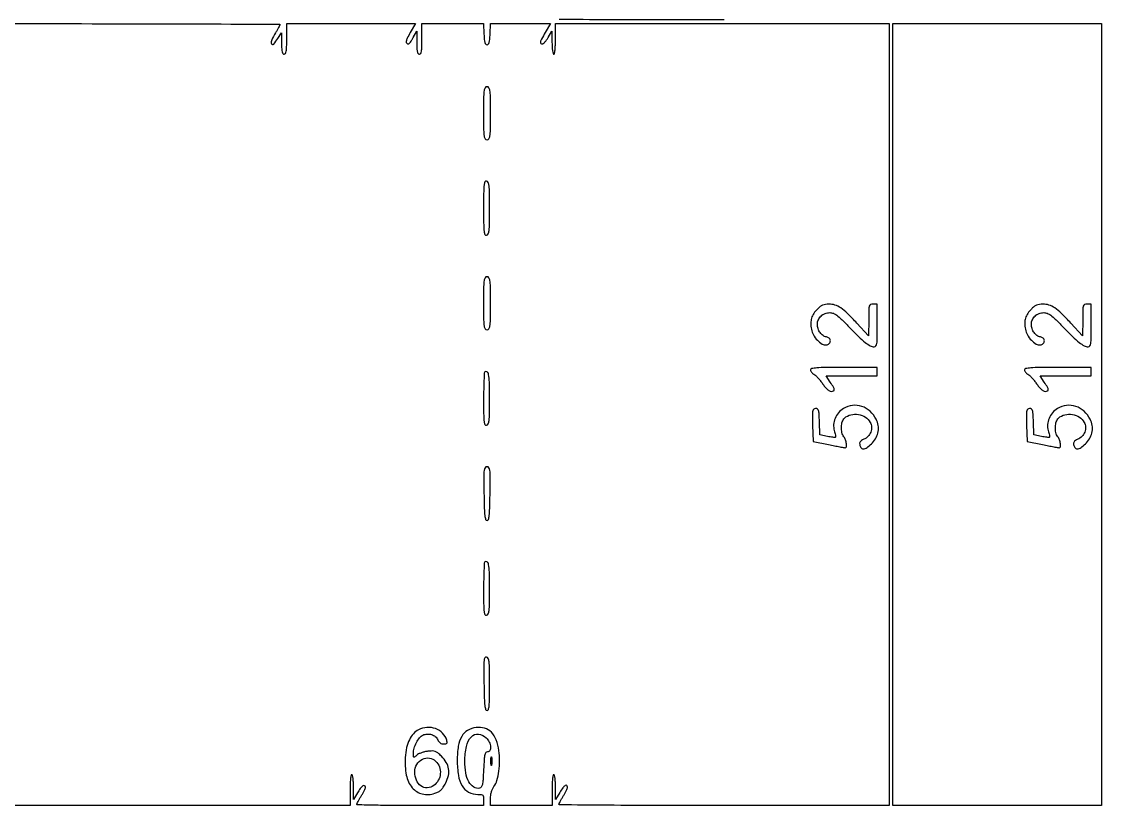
# Model space of a CAD drawing. Extents: x 0 to 836, y 5 to 589.
# Drawn here: x 299.9 to 353.5, y 430.3 to 469.1 of the extents above; entities that cross this region are included whole.
import ezdxf

# ---------------------------------------------------------------- set-up
doc = ezdxf.new("R2010")
doc.units = 0
doc.header["$MEASUREMENT"] = 0

msp = doc.modelspace()

# ---------------------------------------------------------------- linework, layer by layer
for points in [[(201.712326, 537.783562, -0.000001), (217.055896, 537.76491, -0.426088)], [(546.939, 229.3929, -0.000106), (546.943559, 250.949215, -0.000176), (546.957638, 269.095817, -0.000001), (546.976289, 285.583213, -0.415883)], [(836.0595, 588.6891), (420.497259, 588.710259, 0.000013), (261.145696, 588.714318, 0.000021), (126.989856, 588.708632), (4.934769, 588.698274, 0.19889), (4.878609, 588.675009, 0.198853), (4.855343, 588.618859), (4.83877, 516.273901, 0.000036), (4.826254, 436.744061, 0.000021), (4.8222, 342.282364), (4.8222, 95.946129), (4.469225, 95.920114, 0.031904), (4.160456, 95.877435, 0.315999), (4.075312, 95.787407, 0.415411), (4.137995, 95.703578, 0.035338), (4.43445, 95.6826), (4.8222, 95.6826), (4.8222, 50.2101), (4.8222, 4.7376), (420.462, 4.7376), (836.1018, 4.7376)], [(604.852986, 529.408162, -0.000002), (620.423836, 529.389509, -0.550615)], [(308.18842, 529.408162, -0.000002), (322.638019, 529.38951, -0.415836)], [(238.738155, 529.614638, -0.000002), (224.300981, 529.63329, -0.415836)], [(531.796111, 538.074638, -0.000002), (517.6951, 538.093291, -0.426056)], [(413.368417, 538.074638, -0.000002), (399.676779, 538.093291, -0.415815)], [(77.850638, 481.579418, -0.000002), (77.869294, 494.031443, -0.550517)], [(336.166934, 548.220763, -0.000002), (326.827688, 548.233536, -0.413812)], [(77.644162, 421.684687, -0.000002), (77.625507, 409.236574, -0.415775)], [(333.609652, 529.614638, -0.000003), (323.198363, 529.633296, -0.415688)], [(383.716206, 529.408162, -0.000003), (394.123716, 529.389504, -0.425916)], [(304.990138, 482.379311, -0.000002), (312.667738, 482.369415, -0.413835)], [(381.27946, 547.935135, -0.000004), (390.656104, 547.916048, -0.413615)], [(604.231838, 387.151416, -0.000003), (604.250494, 398.693431, -0.41574)], [(296.537883, 469.017841, -0.000379), (304.989363, 469.003762, -0.000006), (312.653939, 468.985098, -0.425725), (312.67896, 468.95895, -0.10382), (312.668877, 468.919212, -0.007062), (312.61587, 468.814733, -0.009869), (312.547921, 468.691345, -0.007234), (312.467893, 468.5571, 0.028609), (312.276005, 468.2015, 0.215036), (312.27339, 468.01488, 0.550574), (312.374654, 467.999096, 0.037328), (312.587267, 468.28215), (312.76335, 468.5571), (312.764775, 468.02835, 0.010038), (312.770893, 467.759714, 0.04885), (312.792188, 467.609113, 0.11021), (312.831613, 467.529061, 0.227201), (312.8931, 467.4996, 0.273642), (312.957123, 467.537475, 0.084509), (312.995325, 467.64765, 0.035355), (313.0152, 467.857414, 0.005946), (313.02, 468.261), (313.02, 469.0224), (316.200576, 469.0224), (319.381152, 469.0224), (319.1239, 468.566576, 0.013839), (318.977188, 468.288937, 0.076968), (318.926743, 468.128602, 0.231469), (318.953287, 468.043915, 0.205869), (319.038679, 468.0072, 0.216432), (319.073994, 468.023238, 0.019681), (319.13624, 468.100392, 0.022693), (319.205497, 468.202913, 0.015755), (319.27464, 468.32445), (319.442122, 468.6417), (319.445861, 468.07065, 0.009031), (319.453058, 467.778258, 0.045588), (319.474823, 467.616548, 0.104163), (319.514417, 467.530775, 0.236978), (319.5765, 467.4996, 0.273642), (319.640523, 467.537475, 0.084509), (319.678725, 467.64765, 0.035355), (319.6986, 467.857414, 0.005946), (319.7034, 468.261), (319.7034, 469.0224), (321.222163, 469.0224), (322.740926, 469.0224), (322.766113, 468.49365, 0.01093), (322.784344, 468.231595, 0.047225), (322.813128, 468.078373, 0.098356), (322.856243, 467.994773, 0.228496), (322.9182, 467.9649, 0.228496), (322.980157, 467.994773, 0.098356), (323.023272, 468.078373, 0.047225), (323.052056, 468.231595, 0.01093), (323.070287, 468.49365), (323.095474, 469.0224), (324.57266, 469.0224), (326.049847, 469.0224), (325.795323, 468.57141, 0.005105), (325.612046, 468.238771, 0.05887), (325.557409, 468.100286, 0.273209), (325.575516, 468.036167, 0.194915), (325.64655, 468.008028, 0.175744), (325.698863, 468.027467, 0.030637), (325.776051, 468.101562, 0.030019), (325.859711, 468.204057, 0.022931), (325.938905, 468.325278), (326.12551, 468.6417), (326.129255, 468.07065, 0.013372), (326.136673, 467.847961, 0.023366), (326.156341, 467.664449, 0.020491), (326.183516, 467.526475, 0.346819), (326.2176, 467.4996, 0.365646), (326.253197, 467.529649, 0.014491), (326.2787, 467.7111, 0.018502), (326.296556, 467.953079, 0.009164), (326.3022, 468.261), (326.3022, 469.0224), (334.5507, 469.0224), (342.7992, 469.0224), (342.7992, 449.6913), (342.7992, 430.3602), (334.6353, 430.3602, -0.000728), (331.505027, 430.364759, -0.001215), (328.870321, 430.378838, -0.00006), (326.498869, 430.397558, -0.424082), (326.47404, 430.42365, -0.10382), (326.484123, 430.463388, -0.007062), (326.53713, 430.567867, -0.009869), (326.605079, 430.691255, -0.007234), (326.685107, 430.8255, 0.012708), (326.764941, 430.962815, 0.015414), (326.832435, 431.095559, 0.01405), (326.882173, 431.209539, 0.095102), (326.893967, 431.26965, 0.218217), (326.85786, 431.349301, 0.339983), (326.786156, 431.353612, 0.086405), (326.666761, 431.238354, 0.02268), (326.519295, 431.01585), (326.303801, 430.6563), (326.303, 431.26965, 0.012065), (326.296836, 431.511955, 0.0222), (326.278333, 431.708312, 0.01921), (326.252089, 431.855235, 0.352506), (326.2176, 431.883, 0.365646), (326.182003, 431.852951, 0.014491), (326.1565, 431.6715, 0.018502), (326.138644, 431.429521, 0.009164), (326.133, 431.1216), (326.133, 430.3602), (324.6102, 430.3602), (323.0874, 430.3602), (323.0874, 430.70669, -0.036663), (323.099197, 430.867363, -0.035374), (323.13435, 431.026575, -0.036457), (323.190053, 431.17416, -0.04628), (323.26319, 431.300055, 0.08582), (323.410992, 431.607947, 0.035), (323.506473, 432.064038, 0.033285), (323.542614, 432.5806, 0.035946), (323.508043, 433.084075, 0.05502), (323.371899, 433.616486, 0.10548), (323.134873, 433.985904, 0.1268), (322.801382, 434.184857, 0.101298), (322.382884, 434.219983, 0.104653), (321.960086, 434.076714, 0.128411), (321.667762, 433.781282, 0.093955), (321.499654, 433.301975, 0.037064), (321.446452, 432.6021, 0.038504), (321.503281, 431.847745, 0.097686), (321.689292, 431.333245, 0.137664), (322.008897, 431.032192, 0.115773), (322.460919, 430.916103, -0.02379), (322.630745, 430.904461, -0.165818), (322.704786, 430.869182, -0.174073), (322.739923, 430.796961, -0.026807), (322.748751, 430.63515), (322.749, 430.3602), (319.6188, 430.3602, -0.001899), (318.418556, 430.36476, -0.003168), (317.408224, 430.378838, -0.000404), (316.514263, 430.397685, -0.40981), (316.489033, 430.42365, -0.111035), (316.498259, 430.463409, -0.00754), (316.550565, 430.567867, -0.010506), (316.618025, 430.691254, -0.007675), (316.697893, 430.8255, 0.013093), (316.777885, 430.96333, 0.015532), (316.84587, 431.09763, 0.014424), (316.896031, 431.213453, 0.08935), (316.90896, 431.2767, 0.300243), (316.866895, 431.343801, 0.270054), (316.784244, 431.335505, 0.076762), (316.652082, 431.204554, 0.029789), (316.511142, 430.988123), (316.322183, 430.6563), (316.320792, 431.26965, 0.012089), (316.314388, 431.51176, 0.022171), (316.295681, 431.708165, 0.019132), (316.269288, 431.855254, 0.352327), (316.2348, 431.883, 0.365646), (316.199203, 431.852951, 0.014491), (316.1737, 431.6715, 0.018502), (316.155844, 431.429521, 0.009164), (316.1502, 431.1216), (316.1502, 430.3602), (288.2322, 430.3602)], [(77.841889, 210.212758, -0.000002), (77.851786, 217.49274, -0.413814)], [(334.6353, 469.1916, -0.000386), (331.504846, 469.194019, -0.000645), (328.869546, 469.201489, -0.000017), (326.485206, 469.211401, -0.412987)]]:
    msp.add_lwpolyline(points, format="xyb")
msp.add_lwpolyline([(353.2896, 449.6913), (353.2896, 430.3602), (348.129, 430.3602), (342.9684, 430.3602), (342.9684, 449.6913), (342.9684, 469.0224), (348.129, 469.0224), (353.2896, 469.0224)], close=True)
for points in [[(322.749, 464.5809, 0.00213), (322.752532, 463.751574, 0.02996), (322.772879, 463.454662, 0.116079), (322.823418, 463.320169, 0.250083), (322.9182, 463.2696, 0.250083), (323.012982, 463.320169, 0.116079), (323.063521, 463.454662, 0.02996), (323.083868, 463.751574, 0.00213), (323.0874, 464.5809, 0.00213), (323.083868, 465.410226, 0.02996), (323.063521, 465.707137, 0.116079), (323.012982, 465.841631, 0.250083), (322.9182, 465.8922, 0.250083), (322.823418, 465.841631, 0.116079), (322.772879, 465.707137, 0.02996), (322.752532, 465.410226, 0.00213)], [(322.749, 459.8856, 0.002216), (322.752656, 459.060681, 0.02535), (322.772001, 458.736244, 0.088793), (322.81576, 458.588181, 0.335991), (322.89705, 458.548105, 0.254832), (322.978632, 458.615342, 0.068159), (323.021097, 458.784215, 0.024934), (323.041038, 459.114043, 0.002632), (323.0451, 459.8856, 0.002632), (323.041038, 460.657157, 0.024934), (323.021097, 460.986985, 0.068159), (322.978632, 461.155858, 0.254832), (322.89705, 461.223095, 0.335991), (322.81576, 461.183019, 0.088793), (322.772001, 461.034956, 0.02535), (322.752656, 460.710519, 0.002216)], [(322.749, 455.1903, 0.00213), (322.752532, 454.360974, 0.02996), (322.772879, 454.064062, 0.116079), (322.823418, 453.929569, 0.250083), (322.9182, 453.879, 0.250083), (323.012982, 453.929569, 0.116079), (323.063521, 454.064062, 0.02996), (323.083868, 454.360974, 0.00213), (323.0874, 455.1903, 0.00213), (323.083868, 456.019626, 0.02996), (323.063521, 456.316537, 0.116079), (323.012982, 456.451031, 0.250083), (322.9182, 456.5016, 0.250083), (322.823418, 456.451031, 0.116079), (322.772879, 456.316537, 0.02996), (322.752532, 456.019626, 0.00213)], [(339.243825, 454.90504, 0.051153), (339.063916, 454.684004, 0.072988), (338.957398, 454.454927, 0.071635), (338.920022, 454.201632, 0.047266), (338.946811, 453.908015, 0.082624), (339.049785, 453.626195, 0.062291), (339.24694, 453.361181, 0.06701), (339.480586, 453.174953, 0.171701), (339.689599, 453.132794, 0.154891), (339.830099, 453.200384, 0.205775), (339.885884, 453.329021, 0.206634), (339.830877, 453.457604, 0.155718), (339.690894, 453.525236, -0.120035), (339.523041, 453.592289, -0.083756), (339.378352, 453.73718, -0.077229), (339.279889, 453.934217, -0.077472), (339.246, 454.151624, -0.10504), (339.292702, 454.371479, -0.10037), (339.425121, 454.557476, -0.097017), (339.623917, 454.681725, -0.091225), (339.85935, 454.725354, -0.091469), (340.033618, 454.693436, -0.068605), (340.205092, 454.599633, -0.035955), (340.426373, 454.409649, -0.006703), (340.801552, 454.027404, 0.00777), (341.281029, 453.540974, 0.027056), (341.611718, 453.249203, 0.042437), (341.861058, 453.084401, 0.124499), (342.05895, 453.033557, 0.266285), (342.138722, 453.078886, 0.098923), (342.1829, 453.205233, 0.031549), (342.20295, 453.468222, 0.003254), (342.207, 454.0905), (342.207, 455.148), (341.9955, 455.148, 0.107498), (341.872743, 455.121299, 0.221958), (341.810459, 455.04819, 0.062393), (341.786331, 454.881975, 0.003589), (341.779949, 454.36545), (341.775897, 453.5829), (341.202093, 454.202069, 0.011982), (340.728265, 454.689399, 0.044714), (340.397788, 454.96, 0.070874), (340.113218, 455.099304, 0.078159), (339.810542, 455.147443, 0.038885), (339.642298, 455.13463, 0.062693), (339.504332, 455.095113, 0.060899), (339.377728, 455.021641, 0.034494)], [(349.818825, 454.90504, 0.051153), (349.638916, 454.684004, 0.072988), (349.532398, 454.454927, 0.071635), (349.495022, 454.201632, 0.047266), (349.521811, 453.908015, 0.082624), (349.624785, 453.626195, 0.062291), (349.82194, 453.361181, 0.06701), (350.055586, 453.174953, 0.171701), (350.264599, 453.132794, 0.154891), (350.405099, 453.200384, 0.205775), (350.460884, 453.329021, 0.206634), (350.405877, 453.457604, 0.155718), (350.265894, 453.525236, -0.120035), (350.098041, 453.592289, -0.083756), (349.953352, 453.73718, -0.077229), (349.854889, 453.934217, -0.077472), (349.821, 454.151624, -0.10504), (349.867702, 454.371479, -0.10037), (350.000121, 454.557476, -0.097017), (350.198917, 454.681725, -0.091225), (350.43435, 454.725354, -0.091469), (350.608618, 454.693436, -0.068605), (350.780092, 454.599633, -0.035955), (351.001373, 454.409649, -0.006703), (351.376552, 454.027404, 0.00777), (351.856029, 453.540974, 0.027056), (352.186718, 453.249203, 0.042437), (352.436058, 453.084401, 0.124499), (352.63395, 453.033557, 0.266285), (352.713722, 453.078886, 0.098923), (352.7579, 453.205233, 0.031549), (352.77795, 453.468222, 0.003254), (352.782, 454.0905), (352.782, 455.148), (352.5705, 455.148, 0.107498), (352.447743, 455.121299, 0.221958), (352.385459, 455.04819, 0.062393), (352.361331, 454.881975, 0.003589), (352.354949, 454.36545), (352.350897, 453.5829), (351.777093, 454.202069, 0.011982), (351.303265, 454.689399, 0.044714), (350.972788, 454.96, 0.070874), (350.688218, 455.099304, 0.078159), (350.385542, 455.147443, 0.038885), (350.217298, 455.13463, 0.062693), (350.079332, 455.095113, 0.060899), (349.952728, 455.021641, 0.034494)], [(338.9076, 451.893877, 0.110466), (338.919663, 451.839942, 0.05568), (338.956365, 451.780257, 0.051341), (339.010112, 451.72429, 0.052961), (339.073609, 451.681108, -0.067746), (339.154438, 451.622584, -0.017359), (339.267537, 451.506903, -0.017357), (339.388541, 451.364602, -0.016837), (339.500673, 451.212831, 0.023326), (339.618964, 451.056996, 0.036879), (339.735644, 450.936581, 0.043967), (339.842108, 450.85739, 0.138798), (339.926864, 450.8334, 0.101146), (340.042799, 450.857095, 0.326928), (340.080612, 450.920807, 0.112736), (340.040382, 451.041864, 0.012718), (339.88305, 451.286894), (339.674099, 451.5948), (340.94055, 451.5948), (342.207, 451.5948), (342.207, 451.8063), (342.207, 452.0178), (340.5573, 452.0178, 0.002317), (339.650088, 452.013597, 0.016429), (339.210304, 451.995061, 0.029197), (338.963761, 451.961987, 0.359108)], [(349.4826, 451.893877, 0.110466), (349.494663, 451.839942, 0.05568), (349.531365, 451.780257, 0.051341), (349.585112, 451.72429, 0.052961), (349.648609, 451.681108, -0.067746), (349.729438, 451.622584, -0.017359), (349.842537, 451.506903, -0.017357), (349.963541, 451.364602, -0.016837), (350.075673, 451.212831, 0.023326), (350.193964, 451.056996, 0.036879), (350.310644, 450.936581, 0.043967), (350.417108, 450.85739, 0.138798), (350.501864, 450.8334, 0.101146), (350.617799, 450.857095, 0.326928), (350.655612, 450.920807, 0.112736), (350.615382, 451.041864, 0.012718), (350.45805, 451.286894), (350.249099, 451.5948), (351.51555, 451.5948), (352.782, 451.5948), (352.782, 451.8063), (352.782, 452.0178), (351.1323, 452.0178, 0.002317), (350.225088, 452.013597, 0.016429), (349.785304, 451.995061, 0.029197), (349.538761, 451.961987, 0.359108)], [(322.807163, 451.793963, 0.185399), (322.783698, 451.741244, 0.002359), (322.766085, 451.370011, 0.006502), (322.753202, 450.936183, 0.004171), (322.749, 450.432397, 0.002344), (322.752682, 449.646868, 0.026565), (322.77209, 449.336718, 0.09424), (322.816152, 449.19604, 0.328503), (322.89705, 449.157505, 0.254366), (322.978594, 449.22459, 0.068477), (323.021084, 449.392771, 0.025039), (323.041034, 449.721251, 0.002648), (323.0451, 450.489109, 0.005609), (323.036161, 451.285899, 0.039503), (322.996934, 451.671422, 0.185758), (322.917812, 451.801144, 0.376737)], [(340.531059, 449.985231, 0.079523), (340.286423, 449.776562, 0.078668), (340.118054, 449.501234, 0.080923), (340.046147, 449.194594, 0.091914), (340.080588, 448.895033, -0.012082), (340.112956, 448.779706, -0.018033), (340.135134, 448.677358, -0.01327), (340.147871, 448.593531, -0.231417), (340.139167, 448.568167, -0.216002), (340.112678, 448.558199, -0.008856), (340.008757, 448.56687, -0.014053), (339.883078, 448.583182, -0.009359), (339.740065, 448.608599), (339.3729, 448.680967), (339.348191, 449.334184, 0.006102), (339.328989, 449.717828, 0.056473), (339.300085, 449.881261, 0.165684), (339.245774, 449.957942, 0.157831), (339.154778, 449.9874, 0.181067), (339.063471, 449.953214, 0.171565), (339.014526, 449.866623, 0.047291), (338.999154, 449.675207, 0.003796), (339.010286, 449.1685), (339.0345, 448.349601), (339.7959, 448.200733, 0.000857), (340.092262, 448.143317, 0.001269), (340.352277, 448.094088, 0.000558), (340.574562, 448.052844, 0.025411), (340.62075, 448.046733, 0.400194), (340.676975, 448.092258, 0.06277), (340.677516, 448.248967, 0.052559), (340.633926, 448.437731, 0.079063), (340.554609, 448.58652, -0.10785), (340.457679, 448.79638, -0.063851), (340.432705, 449.072206, -0.065197), (340.477474, 449.33707, -0.13521), (340.589107, 449.512604, -0.121658), (340.899721, 449.679656, -0.104678), (341.271028, 449.695526, -0.104318), (341.61795, 449.559462, -0.119991), (341.859965, 449.299836, -0.119167), (341.924135, 449.071751, -0.10244), (341.88259, 448.825497, -0.099002), (341.744426, 448.609306, -0.103384), (341.535631, 448.46685, 0.036707), (341.418781, 448.408069, 0.117073), (341.356659, 448.347524, 0.134297), (341.333051, 448.270707, 0.05507), (341.341715, 448.161068, 0.175546), (341.4192, 448.030752, 0.22937), (341.552187, 447.998789, 0.113901), (341.741356, 448.088284, 0.037311), (341.969815, 448.298276, 0.067438), (342.157756, 448.562518, 0.081923), (342.253251, 448.850605, 0.082781), (342.250667, 449.15167, 0.070621), (342.152275, 449.453855, 0.094776), (341.853482, 449.851191, 0.105465), (341.43931, 450.092131, 0.109113), (340.974459, 450.138473, 0.107792)], [(351.106059, 449.985231, 0.079523), (350.861423, 449.776562, 0.078668), (350.693054, 449.501234, 0.080923), (350.621147, 449.194594, 0.091914), (350.655588, 448.895033, -0.012082), (350.687956, 448.779706, -0.018033), (350.710134, 448.677358, -0.01327), (350.722871, 448.593531, -0.231417), (350.714167, 448.568167, -0.216002), (350.687678, 448.558199, -0.008856), (350.583757, 448.56687, -0.014053), (350.458078, 448.583182, -0.009359), (350.315065, 448.608599), (349.9479, 448.680967), (349.923191, 449.334184, 0.006102), (349.903989, 449.717828, 0.056473), (349.875085, 449.881261, 0.165684), (349.820774, 449.957942, 0.157831), (349.729778, 449.9874, 0.181067), (349.638471, 449.953214, 0.171565), (349.589526, 449.866623, 0.047291), (349.574154, 449.675207, 0.003796), (349.585286, 449.1685), (349.6095, 448.349601), (350.3709, 448.200733, 0.000857), (350.667262, 448.143317, 0.001269), (350.927277, 448.094088, 0.000558), (351.149562, 448.052844, 0.025411), (351.19575, 448.046733, 0.400194), (351.251975, 448.092258, 0.06277), (351.252516, 448.248967, 0.052559), (351.208926, 448.437731, 0.079063), (351.129609, 448.58652, -0.10785), (351.032679, 448.79638, -0.063851), (351.007705, 449.072206, -0.065197), (351.052474, 449.33707, -0.13521), (351.164107, 449.512604, -0.121658), (351.474721, 449.679656, -0.104678), (351.846028, 449.695526, -0.104318), (352.19295, 449.559462, -0.119991), (352.434965, 449.299836, -0.119167), (352.499135, 449.071751, -0.10244), (352.45759, 448.825497, -0.099002), (352.319426, 448.609306, -0.103384), (352.110631, 448.46685, 0.036707), (351.993781, 448.408069, 0.117073), (351.931659, 448.347524, 0.134297), (351.908051, 448.270707, 0.05507), (351.916715, 448.161068, 0.175546), (351.9942, 448.030752, 0.22937), (352.127187, 447.998789, 0.113901), (352.316356, 448.088284, 0.037311), (352.544815, 448.298276, 0.067438), (352.732756, 448.562518, 0.081923), (352.828251, 448.850605, 0.082781), (352.825667, 449.15167, 0.070621), (352.727275, 449.453855, 0.094776), (352.428482, 449.851191, 0.105465), (352.01431, 450.092131, 0.109113), (351.549459, 450.138473, 0.107792)], [(322.768002, 445.77855, 0.003018), (322.785123, 445.050708, 0.020677), (322.810513, 444.693208, 0.04193), (322.849284, 444.497998, 0.334423), (322.9182, 444.4461, 0.334423), (322.987116, 444.497998, 0.04193), (323.025887, 444.693208, 0.020677), (323.051277, 445.050708, 0.003018), (323.068398, 445.77855, 0.001952), (323.080057, 446.636979, 0.030491), (323.065002, 446.930259, 0.126717), (323.0152, 447.060847, 0.243225), (322.9182, 447.111, 0.243225), (322.8212, 447.060847, 0.126717), (322.771398, 446.930259, 0.030491), (322.756343, 446.636979, 0.001952)], [(322.807163, 442.403363, 0.185399), (322.783698, 442.350644, 0.002359), (322.766085, 441.979411, 0.006502), (322.753202, 441.545583, 0.004171), (322.749, 441.041797, 0.002344), (322.752682, 440.256268, 0.026565), (322.77209, 439.946118, 0.09424), (322.816152, 439.80544, 0.328503), (322.89705, 439.766905, 0.254366), (322.978594, 439.83399, 0.068477), (323.021084, 440.002171, 0.025039), (323.041034, 440.330651, 0.002648), (323.0451, 441.098509, 0.005609), (323.036161, 441.895299, 0.039503), (322.996934, 442.280822, 0.185758), (322.917812, 442.410544, 0.376737)], [(322.767968, 436.394573, 0.002999), (322.785108, 435.662897, 0.020579), (322.810498, 435.303718, 0.04165), (322.849244, 435.107517, 0.334881), (322.9182, 435.0555, 0.335246), (322.98638, 435.107003, 0.045119), (323.021901, 435.295007, 0.021179), (323.04082, 435.643666, 0.002964), (323.0451, 436.365641, 0.002588), (323.041075, 437.143199, 0.025348), (323.021058, 437.470745, 0.071206), (322.977845, 437.637272, 0.251212), (322.894868, 437.704715, 0.328399), (322.813238, 437.66585, 0.099142), (322.770947, 437.52627, 0.02635), (322.757222, 437.213613, 0.002151)], [(319.5342, 434.10818, 0.091039), (319.276811, 433.909604, 0.071413), (319.080453, 433.616028, 0.058997), (318.947236, 433.225925, 0.035155), (318.878222, 432.739494, 0.065252), (318.930103, 431.870957, 0.12543), (319.224969, 431.243871, 0.165394), (319.718075, 430.938906, 0.137042), (320.3379, 430.967641, 0.03902), (320.519283, 431.043627, 0.072123), (320.649193, 431.136119, 0.063137), (320.758156, 431.270319, 0.023863), (320.875942, 431.481807, 0.05808), (321.008909, 431.852493, 0.096714), (321.020661, 432.182895, 0.097528), (320.907398, 432.491532, 0.059881), (320.667343, 432.797177, 0.02073), (320.487554, 432.962645, 0.087428), (320.361446, 433.03621, 0.092225), (320.221201, 433.060246, 0.024517), (319.993782, 433.04585, 0.029908), (319.83543, 433.018335, 0.026782), (319.675408, 432.971386, 0.027747), (319.536244, 432.913462, 0.071538), (319.446167, 432.852793, -0.010472), (319.338048, 432.75899, -0.297784), (319.30298, 432.754945, -0.274003), (319.283178, 432.78571, -0.009257), (319.2804, 432.935753, -0.072542), (319.31831, 433.195676, -0.047148), (319.432188, 433.477602, -0.048132), (319.588089, 433.71854, -0.118747), (319.752858, 433.847455, -0.094816), (319.960695, 433.897977, -0.089828), (320.176754, 433.869778, -0.093742), (320.36171, 433.769719, -0.11562), (320.481257, 433.614966, 0.05591), (320.535584, 433.524176, 0.077484), (320.603889, 433.458575, 0.081855), (320.685813, 433.419284, 0.071083), (320.780181, 433.4058, 0.033646), (320.887815, 433.413051, 0.197222), (320.935893, 433.440833, 0.203472), (320.94974, 433.493759, 0.035991), (320.927111, 433.59615, 0.122665), (320.724165, 433.939707, 0.110661), (320.37653, 434.163852, 0.105474), (319.951903, 434.224598, 0.10222)], [(322.879745, 433.705745, -0.085696), (323.025716, 433.498848, -0.089633), (323.090941, 433.258183, -0.139706), (323.056126, 433.078841, -0.30404), (322.93935, 433.01335, 0.251719), (322.859558, 432.97829, 0.112865), (322.809379, 432.87138, 0.037253), (322.777661, 432.645614, 0.004369), (322.749, 432.137702, -0.00484), (322.720325, 431.637912, -0.035551), (322.687405, 431.400992, -0.090079), (322.636543, 431.276839, -0.206275), (322.55449, 431.221247, -0.19214), (322.26206, 431.277799, -0.125116), (322.024322, 431.532393, -0.082947), (321.869573, 431.974465, -0.042828), (321.819344, 432.5598, -0.054077), (321.898408, 433.28869, -0.13342), (322.145429, 433.761587, -0.239073), (322.495562, 433.891309, -0.169309)], [(320.378048, 432.561952, -0.10684), (320.563347, 432.274461, -0.109765), (320.610966, 431.938979, -0.109146), (320.512007, 431.613413, -0.104617), (320.284058, 431.354035, -0.151218), (319.966374, 431.241242, -0.167491), (319.65521, 431.334401, -0.139993), (319.428531, 431.620627, -0.098224), (319.34808, 432.026202, -0.135032), (319.448807, 432.392376, -0.139461), (319.721774, 432.650151, -0.152321), (320.070266, 432.712604, -0.166619)], [(323.147105, 432.36945, -0.142433), (323.133675, 432.343222, -0.611425), (323.121212, 432.346846, -0.039503), (323.112647, 432.423468, -0.008087), (323.110442, 432.5598, -0.008087), (323.112647, 432.696132, -0.039503), (323.121212, 432.772754, -0.611425), (323.133675, 432.776378, -0.142433), (323.147105, 432.75015, -0.029693), (323.158519, 432.66346, -0.017887), (323.162229, 432.5598, -0.017887), (323.158519, 432.45614, -0.029693)]]:
    msp.add_lwpolyline(points, format="xyb", close=True)

doc.saveas('drawing.dxf')
